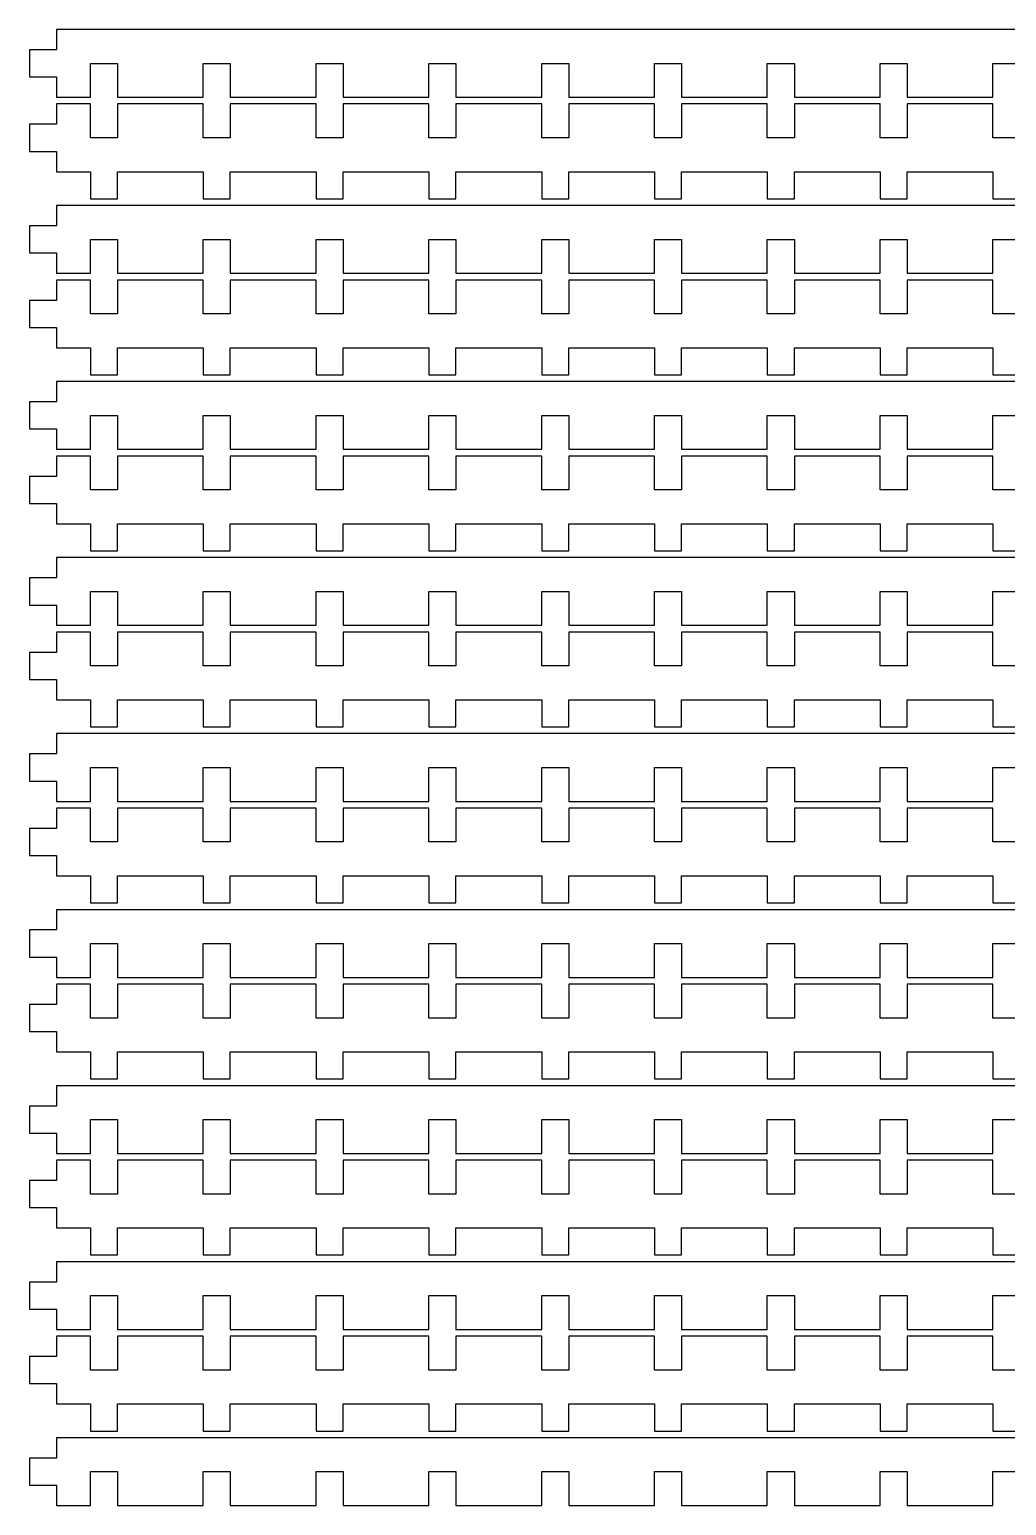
# Model space of a CAD drawing. Header units: metres. Extents: x -290 to 289, y -442 to 574.
# Drawn here: x -289.7 to -145.3, y -219 to -1 of the extents above; entities that cross this region are included whole.
import ezdxf

# ---------------------------------------------------------------- set-up
doc = ezdxf.new("R2010")
doc.units = ezdxf.units.M

msp = doc.modelspace()

# ---------------------------------------------------------------- linework, layer by layer
for p, q in [((-5, -1), (-285.667, -1)), ((-285.667, -1), (-285.667, -4)), ((-285.667, -4), (-289.667, -4)), ((-289.667, -4), (-289.667, -8)), ((-280.667, -6), (-276.667, -6)), ((-280.667, -11), (-280.667, -6)), ((-276.667, -6), (-276.667, -11)), ((-264, -11), (-264, -6)), ((-264, -6), (-260, -6)), ((-260, -6), (-260, -11)), ((-247.333, -11), (-247.333, -6)), ((-247.333, -6), (-243.333, -6)), ((-243.333, -6), (-243.333, -11)), ((-230.667, -11), (-230.667, -6)), ((-230.667, -6), (-226.667, -6)), ((-226.667, -6), (-226.667, -11)), ((-214, -11), (-214, -6)), ((-214, -6), (-210, -6)), ((-210, -6), (-210, -11)), ((-197.333, -11), (-197.333, -6)), ((-197.333, -6), (-193.333, -6)), ((-193.333, -6), (-193.333, -11)), ((-180.667, -11), (-180.667, -6)), ((-180.667, -6), (-176.667, -6)), ((-176.667, -6), (-176.667, -11)), ((-164, -11), (-164, -6)), ((-164, -6), (-160, -6)), ((-160, -6), (-160, -11)), ((-147.333, -11), (-147.333, -6)), ((-147.333, -6), (-143.333, -6)), ((-289.667, -8), (-285.667, -8)), ((-285.667, -8), (-285.667, -11)), ((-285.667, -11), (-280.667, -11)), ((-280.667, -12), (-285.667, -12)), ((-285.667, -12), (-285.667, -15)), ((-280.667, -17), (-280.667, -12)), ((-276.667, -11), (-264, -11)), ((-264, -12), (-276.667, -12)), ((-276.667, -12), (-276.667, -17)), ((-264, -17), (-264, -12)), ((-260, -11), (-247.333, -11)), ((-247.333, -12), (-260, -12)), ((-260, -12), (-260, -17)), ((-247.333, -17), (-247.333, -12)), ((-243.333, -11), (-230.667, -11)), ((-230.667, -12), (-243.333, -12)), ((-243.333, -12), (-243.333, -17)), ((-230.667, -17), (-230.667, -12)), ((-226.667, -11), (-214, -11)), ((-214, -12), (-226.667, -12)), ((-226.667, -12), (-226.667, -17)), ((-214, -17), (-214, -12)), ((-210, -11), (-197.333, -11)), ((-197.333, -12), (-210, -12)), ((-210, -12), (-210, -17)), ((-197.333, -17), (-197.333, -12)), ((-193.333, -11), (-180.667, -11)), ((-180.667, -12), (-193.333, -12)), ((-193.333, -12), (-193.333, -17)), ((-180.667, -17), (-180.667, -12)), ((-176.667, -11), (-164, -11)), ((-164, -12), (-176.667, -12)), ((-176.667, -12), (-176.667, -17)), ((-164, -17), (-164, -12)), ((-160, -11), (-147.333, -11)), ((-147.333, -12), (-160, -12)), ((-160, -12), (-160, -17)), ((-147.333, -17), (-147.333, -12)), ((-285.667, -15), (-289.667, -15)), ((-289.667, -15), (-289.667, -19)), ((-276.667, -17), (-280.667, -17)), ((-260, -17), (-264, -17)), ((-243.333, -17), (-247.333, -17)), ((-226.667, -17), (-230.667, -17)), ((-210, -17), (-214, -17)), ((-193.333, -17), (-197.333, -17)), ((-176.667, -17), (-180.667, -17)), ((-160, -17), (-164, -17)), ((-143.333, -17), (-147.333, -17)), ((-289.667, -19), (-285.667, -19)), ((-285.667, -19), (-285.667, -22)), ((-285.667, -22), (-280.667, -22)), ((-280.667, -22), (-280.667, -26)), ((-276.667, -22), (-264, -22)), ((-276.667, -26), (-276.667, -22)), ((-264, -22), (-264, -26)), ((-260, -26), (-260, -22)), ((-260, -22), (-247.333, -22)), ((-247.333, -22), (-247.333, -26)), ((-243.333, -26), (-243.333, -22)), ((-243.333, -22), (-230.667, -22)), ((-230.667, -22), (-230.667, -26)), ((-226.667, -26), (-226.667, -22)), ((-226.667, -22), (-214, -22)), ((-214, -22), (-214, -26)), ((-210, -26), (-210, -22)), ((-210, -22), (-197.333, -22)), ((-197.333, -22), (-197.333, -26)), ((-193.333, -26), (-193.333, -22)), ((-193.333, -22), (-180.667, -22)), ((-180.667, -22), (-180.667, -26)), ((-176.667, -26), (-176.667, -22)), ((-176.667, -22), (-164, -22)), ((-164, -22), (-164, -26)), ((-160, -26), (-160, -22)), ((-160, -22), (-147.333, -22)), ((-147.333, -22), (-147.333, -26)), ((-280.667, -26), (-276.667, -26)), ((-264, -26), (-260, -26)), ((-247.333, -26), (-243.333, -26)), ((-230.667, -26), (-226.667, -26)), ((-214, -26), (-210, -26)), ((-197.333, -26), (-193.333, -26)), ((-180.667, -26), (-176.667, -26)), ((-164, -26), (-160, -26)), ((-147.333, -26), (-143.333, -26)), ((-5, -27), (-285.667, -27)), ((-285.667, -27), (-285.667, -30)), ((-285.667, -30), (-289.667, -30)), ((-289.667, -30), (-289.667, -34)), ((-280.667, -32), (-276.667, -32)), ((-280.667, -37), (-280.667, -32)), ((-276.667, -32), (-276.667, -37)), ((-264, -37), (-264, -32)), ((-264, -32), (-260, -32)), ((-260, -32), (-260, -37)), ((-247.333, -37), (-247.333, -32)), ((-247.333, -32), (-243.333, -32)), ((-243.333, -32), (-243.333, -37)), ((-230.667, -37), (-230.667, -32)), ((-230.667, -32), (-226.667, -32)), ((-226.667, -32), (-226.667, -37)), ((-214, -37), (-214, -32)), ((-214, -32), (-210, -32)), ((-210, -32), (-210, -37)), ((-197.333, -37), (-197.333, -32)), ((-197.333, -32), (-193.333, -32)), ((-193.333, -32), (-193.333, -37)), ((-180.667, -37), (-180.667, -32)), ((-180.667, -32), (-176.667, -32)), ((-176.667, -32), (-176.667, -37)), ((-164, -37), (-164, -32)), ((-164, -32), (-160, -32)), ((-160, -32), (-160, -37)), ((-147.333, -37), (-147.333, -32)), ((-147.333, -32), (-143.333, -32)), ((-289.667, -34), (-285.667, -34)), ((-285.667, -34), (-285.667, -37)), ((-285.667, -37), (-280.667, -37)), ((-276.667, -37), (-264, -37)), ((-260, -37), (-247.333, -37)), ((-243.333, -37), (-230.667, -37)), ((-226.667, -37), (-214, -37)), ((-210, -37), (-197.333, -37)), ((-193.333, -37), (-180.667, -37)), ((-176.667, -37), (-164, -37)), ((-160, -37), (-147.333, -37)), ((-280.667, -38), (-285.667, -38)), ((-285.667, -38), (-285.667, -41)), ((-280.667, -43), (-280.667, -38)), ((-264, -38), (-276.667, -38)), ((-276.667, -38), (-276.667, -43)), ((-264, -43), (-264, -38)), ((-247.333, -38), (-260, -38)), ((-260, -38), (-260, -43)), ((-247.333, -43), (-247.333, -38)), ((-230.667, -38), (-243.333, -38)), ((-243.333, -38), (-243.333, -43)), ((-230.667, -43), (-230.667, -38)), ((-214, -38), (-226.667, -38)), ((-226.667, -38), (-226.667, -43)), ((-214, -43), (-214, -38)), ((-197.333, -38), (-210, -38)), ((-210, -38), (-210, -43)), ((-197.333, -43), (-197.333, -38)), ((-180.667, -38), (-193.333, -38)), ((-193.333, -38), (-193.333, -43)), ((-180.667, -43), (-180.667, -38)), ((-164, -38), (-176.667, -38)), ((-176.667, -38), (-176.667, -43)), ((-164, -43), (-164, -38)), ((-147.333, -38), (-160, -38)), ((-160, -38), (-160, -43)), ((-147.333, -43), (-147.333, -38)), ((-285.667, -41), (-289.667, -41)), ((-289.667, -41), (-289.667, -45)), ((-276.667, -43), (-280.667, -43)), ((-260, -43), (-264, -43)), ((-243.333, -43), (-247.333, -43)), ((-226.667, -43), (-230.667, -43)), ((-210, -43), (-214, -43)), ((-193.333, -43), (-197.333, -43)), ((-176.667, -43), (-180.667, -43)), ((-160, -43), (-164, -43)), ((-143.333, -43), (-147.333, -43)), ((-289.667, -45), (-285.667, -45)), ((-285.667, -45), (-285.667, -48)), ((-285.667, -48), (-280.667, -48)), ((-280.667, -48), (-280.667, -52)), ((-276.667, -48), (-264, -48)), ((-276.667, -52), (-276.667, -48)), ((-264, -48), (-264, -52)), ((-260, -52), (-260, -48)), ((-260, -48), (-247.333, -48)), ((-247.333, -48), (-247.333, -52)), ((-243.333, -52), (-243.333, -48)), ((-243.333, -48), (-230.667, -48)), ((-230.667, -48), (-230.667, -52)), ((-226.667, -52), (-226.667, -48)), ((-226.667, -48), (-214, -48)), ((-214, -48), (-214, -52)), ((-210, -52), (-210, -48)), ((-210, -48), (-197.333, -48)), ((-197.333, -48), (-197.333, -52)), ((-193.333, -52), (-193.333, -48)), ((-193.333, -48), (-180.667, -48)), ((-180.667, -48), (-180.667, -52)), ((-176.667, -52), (-176.667, -48)), ((-176.667, -48), (-164, -48)), ((-164, -48), (-164, -52)), ((-160, -52), (-160, -48)), ((-160, -48), (-147.333, -48)), ((-147.333, -48), (-147.333, -52)), ((-280.667, -52), (-276.667, -52)), ((-264, -52), (-260, -52)), ((-247.333, -52), (-243.333, -52)), ((-230.667, -52), (-226.667, -52)), ((-214, -52), (-210, -52)), ((-197.333, -52), (-193.333, -52)), ((-180.667, -52), (-176.667, -52)), ((-164, -52), (-160, -52)), ((-147.333, -52), (-143.333, -52)), ((-5, -53), (-285.667, -53)), ((-285.667, -53), (-285.667, -56)), ((-285.667, -56), (-289.667, -56)), ((-289.667, -56), (-289.667, -60)), ((-280.667, -58), (-276.667, -58)), ((-280.667, -63), (-280.667, -58)), ((-276.667, -58), (-276.667, -63)), ((-264, -63), (-264, -58)), ((-264, -58), (-260, -58)), ((-260, -58), (-260, -63)), ((-247.333, -63), (-247.333, -58)), ((-247.333, -58), (-243.333, -58)), ((-243.333, -58), (-243.333, -63)), ((-230.667, -63), (-230.667, -58)), ((-230.667, -58), (-226.667, -58)), ((-226.667, -58), (-226.667, -63)), ((-214, -63), (-214, -58)), ((-214, -58), (-210, -58)), ((-210, -58), (-210, -63)), ((-197.333, -63), (-197.333, -58)), ((-197.333, -58), (-193.333, -58)), ((-193.333, -58), (-193.333, -63)), ((-180.667, -63), (-180.667, -58)), ((-180.667, -58), (-176.667, -58)), ((-176.667, -58), (-176.667, -63)), ((-164, -63), (-164, -58)), ((-164, -58), (-160, -58)), ((-160, -58), (-160, -63)), ((-147.333, -63), (-147.333, -58)), ((-147.333, -58), (-143.333, -58)), ((-289.667, -60), (-285.667, -60)), ((-285.667, -60), (-285.667, -63)), ((-285.667, -63), (-280.667, -63)), ((-276.667, -63), (-264, -63)), ((-260, -63), (-247.333, -63)), ((-243.333, -63), (-230.667, -63)), ((-226.667, -63), (-214, -63)), ((-210, -63), (-197.333, -63)), ((-193.333, -63), (-180.667, -63)), ((-176.667, -63), (-164, -63)), ((-160, -63), (-147.333, -63)), ((-280.667, -64), (-285.667, -64)), ((-285.667, -64), (-285.667, -67)), ((-280.667, -69), (-280.667, -64)), ((-264, -64), (-276.667, -64)), ((-276.667, -64), (-276.667, -69)), ((-264, -69), (-264, -64)), ((-247.333, -64), (-260, -64)), ((-260, -64), (-260, -69)), ((-247.333, -69), (-247.333, -64)), ((-230.667, -64), (-243.333, -64)), ((-243.333, -64), (-243.333, -69)), ((-230.667, -69), (-230.667, -64)), ((-214, -64), (-226.667, -64)), ((-226.667, -64), (-226.667, -69)), ((-214, -69), (-214, -64)), ((-197.333, -64), (-210, -64)), ((-210, -64), (-210, -69)), ((-197.333, -69), (-197.333, -64)), ((-180.667, -64), (-193.333, -64)), ((-193.333, -64), (-193.333, -69)), ((-180.667, -69), (-180.667, -64)), ((-164, -64), (-176.667, -64)), ((-176.667, -64), (-176.667, -69)), ((-164, -69), (-164, -64)), ((-147.333, -64), (-160, -64)), ((-160, -64), (-160, -69)), ((-147.333, -69), (-147.333, -64)), ((-285.667, -67), (-289.667, -67)), ((-289.667, -67), (-289.667, -71)), ((-276.667, -69), (-280.667, -69)), ((-260, -69), (-264, -69)), ((-243.333, -69), (-247.333, -69)), ((-226.667, -69), (-230.667, -69)), ((-210, -69), (-214, -69)), ((-193.333, -69), (-197.333, -69)), ((-176.667, -69), (-180.667, -69)), ((-160, -69), (-164, -69)), ((-143.333, -69), (-147.333, -69)), ((-289.667, -71), (-285.667, -71)), ((-285.667, -71), (-285.667, -74)), ((-285.667, -74), (-280.667, -74)), ((-280.667, -74), (-280.667, -78)), ((-276.667, -74), (-264, -74)), ((-276.667, -78), (-276.667, -74)), ((-264, -74), (-264, -78)), ((-260, -78), (-260, -74)), ((-260, -74), (-247.333, -74)), ((-247.333, -74), (-247.333, -78)), ((-243.333, -78), (-243.333, -74)), ((-243.333, -74), (-230.667, -74)), ((-230.667, -74), (-230.667, -78)), ((-226.667, -78), (-226.667, -74)), ((-226.667, -74), (-214, -74)), ((-214, -74), (-214, -78)), ((-210, -78), (-210, -74)), ((-210, -74), (-197.333, -74)), ((-197.333, -74), (-197.333, -78)), ((-193.333, -78), (-193.333, -74)), ((-193.333, -74), (-180.667, -74)), ((-180.667, -74), (-180.667, -78)), ((-176.667, -78), (-176.667, -74)), ((-176.667, -74), (-164, -74)), ((-164, -74), (-164, -78)), ((-160, -78), (-160, -74)), ((-160, -74), (-147.333, -74)), ((-147.333, -74), (-147.333, -78)), ((-280.667, -78), (-276.667, -78)), ((-264, -78), (-260, -78)), ((-247.333, -78), (-243.333, -78)), ((-230.667, -78), (-226.667, -78)), ((-214, -78), (-210, -78)), ((-197.333, -78), (-193.333, -78)), ((-180.667, -78), (-176.667, -78)), ((-164, -78), (-160, -78)), ((-147.333, -78), (-143.333, -78)), ((-5, -79), (-285.667, -79)), ((-285.667, -79), (-285.667, -82)), ((-285.667, -82), (-289.667, -82)), ((-289.667, -82), (-289.667, -86)), ((-280.667, -84), (-276.667, -84)), ((-280.667, -89), (-280.667, -84)), ((-276.667, -84), (-276.667, -89)), ((-264, -89), (-264, -84)), ((-264, -84), (-260, -84)), ((-260, -84), (-260, -89)), ((-247.333, -89), (-247.333, -84)), ((-247.333, -84), (-243.333, -84)), ((-243.333, -84), (-243.333, -89)), ((-230.667, -89), (-230.667, -84)), ((-230.667, -84), (-226.667, -84)), ((-226.667, -84), (-226.667, -89)), ((-214, -89), (-214, -84)), ((-214, -84), (-210, -84)), ((-210, -84), (-210, -89)), ((-197.333, -89), (-197.333, -84)), ((-197.333, -84), (-193.333, -84)), ((-193.333, -84), (-193.333, -89)), ((-180.667, -89), (-180.667, -84)), ((-180.667, -84), (-176.667, -84)), ((-176.667, -84), (-176.667, -89)), ((-164, -89), (-164, -84)), ((-164, -84), (-160, -84)), ((-160, -84), (-160, -89)), ((-147.333, -89), (-147.333, -84)), ((-147.333, -84), (-143.333, -84)), ((-289.667, -86), (-285.667, -86)), ((-285.667, -86), (-285.667, -89)), ((-285.667, -89), (-280.667, -89)), ((-276.667, -89), (-264, -89)), ((-260, -89), (-247.333, -89)), ((-243.333, -89), (-230.667, -89)), ((-226.667, -89), (-214, -89)), ((-210, -89), (-197.333, -89)), ((-193.333, -89), (-180.667, -89)), ((-176.667, -89), (-164, -89)), ((-160, -89), (-147.333, -89)), ((-280.667, -90), (-285.667, -90)), ((-285.667, -90), (-285.667, -93)), ((-280.667, -95), (-280.667, -90)), ((-264, -90), (-276.667, -90)), ((-276.667, -90), (-276.667, -95)), ((-264, -95), (-264, -90)), ((-247.333, -90), (-260, -90)), ((-260, -90), (-260, -95)), ((-247.333, -95), (-247.333, -90)), ((-230.667, -90), (-243.333, -90)), ((-243.333, -90), (-243.333, -95)), ((-230.667, -95), (-230.667, -90)), ((-214, -90), (-226.667, -90)), ((-226.667, -90), (-226.667, -95)), ((-214, -95), (-214, -90)), ((-197.333, -90), (-210, -90)), ((-210, -90), (-210, -95)), ((-197.333, -95), (-197.333, -90)), ((-180.667, -90), (-193.333, -90)), ((-193.333, -90), (-193.333, -95)), ((-180.667, -95), (-180.667, -90)), ((-164, -90), (-176.667, -90)), ((-176.667, -90), (-176.667, -95)), ((-164, -95), (-164, -90)), ((-147.333, -90), (-160, -90)), ((-160, -90), (-160, -95)), ((-147.333, -95), (-147.333, -90)), ((-285.667, -93), (-289.667, -93)), ((-289.667, -93), (-289.667, -97)), ((-276.667, -95), (-280.667, -95)), ((-260, -95), (-264, -95)), ((-243.333, -95), (-247.333, -95)), ((-226.667, -95), (-230.667, -95)), ((-210, -95), (-214, -95)), ((-193.333, -95), (-197.333, -95)), ((-176.667, -95), (-180.667, -95)), ((-160, -95), (-164, -95)), ((-143.333, -95), (-147.333, -95)), ((-289.667, -97), (-285.667, -97)), ((-285.667, -97), (-285.667, -100)), ((-285.667, -100), (-280.667, -100)), ((-280.667, -100), (-280.667, -104)), ((-276.667, -100), (-264, -100)), ((-276.667, -104), (-276.667, -100)), ((-264, -100), (-264, -104)), ((-260, -104), (-260, -100)), ((-260, -100), (-247.333, -100)), ((-247.333, -100), (-247.333, -104)), ((-243.333, -104), (-243.333, -100)), ((-243.333, -100), (-230.667, -100)), ((-230.667, -100), (-230.667, -104)), ((-226.667, -104), (-226.667, -100)), ((-226.667, -100), (-214, -100)), ((-214, -100), (-214, -104)), ((-210, -104), (-210, -100)), ((-210, -100), (-197.333, -100)), ((-197.333, -100), (-197.333, -104)), ((-193.333, -104), (-193.333, -100)), ((-193.333, -100), (-180.667, -100)), ((-180.667, -100), (-180.667, -104)), ((-176.667, -104), (-176.667, -100)), ((-176.667, -100), (-164, -100)), ((-164, -100), (-164, -104)), ((-160, -104), (-160, -100)), ((-160, -100), (-147.333, -100)), ((-147.333, -100), (-147.333, -104)), ((-280.667, -104), (-276.667, -104)), ((-264, -104), (-260, -104)), ((-247.333, -104), (-243.333, -104)), ((-230.667, -104), (-226.667, -104)), ((-214, -104), (-210, -104)), ((-197.333, -104), (-193.333, -104)), ((-180.667, -104), (-176.667, -104)), ((-164, -104), (-160, -104)), ((-147.333, -104), (-143.333, -104)), ((-5, -105), (-285.667, -105)), ((-285.667, -105), (-285.667, -108)), ((-285.667, -108), (-289.667, -108)), ((-289.667, -108), (-289.667, -112)), ((-280.667, -110), (-276.667, -110)), ((-280.667, -115), (-280.667, -110)), ((-276.667, -110), (-276.667, -115)), ((-264, -115), (-264, -110)), ((-264, -110), (-260, -110)), ((-260, -110), (-260, -115)), ((-247.333, -115), (-247.333, -110)), ((-247.333, -110), (-243.333, -110)), ((-243.333, -110), (-243.333, -115)), ((-230.667, -115), (-230.667, -110)), ((-230.667, -110), (-226.667, -110)), ((-226.667, -110), (-226.667, -115)), ((-214, -115), (-214, -110)), ((-214, -110), (-210, -110)), ((-210, -110), (-210, -115)), ((-197.333, -115), (-197.333, -110)), ((-197.333, -110), (-193.333, -110)), ((-193.333, -110), (-193.333, -115)), ((-180.667, -115), (-180.667, -110)), ((-180.667, -110), (-176.667, -110)), ((-176.667, -110), (-176.667, -115)), ((-164, -115), (-164, -110)), ((-164, -110), (-160, -110)), ((-160, -110), (-160, -115)), ((-147.333, -115), (-147.333, -110)), ((-147.333, -110), (-143.333, -110)), ((-289.667, -112), (-285.667, -112)), ((-285.667, -112), (-285.667, -115)), ((-285.667, -115), (-280.667, -115)), ((-276.667, -115), (-264, -115)), ((-260, -115), (-247.333, -115)), ((-243.333, -115), (-230.667, -115)), ((-226.667, -115), (-214, -115)), ((-210, -115), (-197.333, -115)), ((-193.333, -115), (-180.667, -115)), ((-176.667, -115), (-164, -115)), ((-160, -115), (-147.333, -115)), ((-280.667, -116), (-285.667, -116)), ((-285.667, -116), (-285.667, -119)), ((-280.667, -121), (-280.667, -116)), ((-264, -116), (-276.667, -116)), ((-276.667, -116), (-276.667, -121)), ((-264, -121), (-264, -116)), ((-247.333, -116), (-260, -116)), ((-260, -116), (-260, -121)), ((-247.333, -121), (-247.333, -116)), ((-230.667, -116), (-243.333, -116)), ((-243.333, -116), (-243.333, -121)), ((-230.667, -121), (-230.667, -116)), ((-214, -116), (-226.667, -116)), ((-226.667, -116), (-226.667, -121)), ((-214, -121), (-214, -116)), ((-197.333, -116), (-210, -116)), ((-210, -116), (-210, -121)), ((-197.333, -121), (-197.333, -116)), ((-180.667, -116), (-193.333, -116)), ((-193.333, -116), (-193.333, -121)), ((-180.667, -121), (-180.667, -116)), ((-164, -116), (-176.667, -116)), ((-176.667, -116), (-176.667, -121)), ((-164, -121), (-164, -116)), ((-147.333, -116), (-160, -116)), ((-160, -116), (-160, -121)), ((-147.333, -121), (-147.333, -116)), ((-285.667, -119), (-289.667, -119)), ((-289.667, -119), (-289.667, -123)), ((-276.667, -121), (-280.667, -121)), ((-260, -121), (-264, -121)), ((-243.333, -121), (-247.333, -121)), ((-226.667, -121), (-230.667, -121)), ((-210, -121), (-214, -121)), ((-193.333, -121), (-197.333, -121)), ((-176.667, -121), (-180.667, -121)), ((-160, -121), (-164, -121)), ((-143.333, -121), (-147.333, -121)), ((-289.667, -123), (-285.667, -123)), ((-285.667, -123), (-285.667, -126)), ((-285.667, -126), (-280.667, -126)), ((-280.667, -126), (-280.667, -130)), ((-276.667, -126), (-264, -126)), ((-276.667, -130), (-276.667, -126)), ((-264, -126), (-264, -130)), ((-260, -130), (-260, -126)), ((-260, -126), (-247.333, -126)), ((-247.333, -126), (-247.333, -130)), ((-243.333, -130), (-243.333, -126)), ((-243.333, -126), (-230.667, -126)), ((-230.667, -126), (-230.667, -130)), ((-226.667, -130), (-226.667, -126)), ((-226.667, -126), (-214, -126)), ((-214, -126), (-214, -130)), ((-210, -130), (-210, -126)), ((-210, -126), (-197.333, -126)), ((-197.333, -126), (-197.333, -130)), ((-193.333, -130), (-193.333, -126)), ((-193.333, -126), (-180.667, -126)), ((-180.667, -126), (-180.667, -130)), ((-176.667, -130), (-176.667, -126)), ((-176.667, -126), (-164, -126)), ((-164, -126), (-164, -130)), ((-160, -130), (-160, -126)), ((-160, -126), (-147.333, -126)), ((-147.333, -126), (-147.333, -130)), ((-280.667, -130), (-276.667, -130)), ((-264, -130), (-260, -130)), ((-247.333, -130), (-243.333, -130)), ((-230.667, -130), (-226.667, -130)), ((-214, -130), (-210, -130)), ((-197.333, -130), (-193.333, -130)), ((-180.667, -130), (-176.667, -130)), ((-164, -130), (-160, -130)), ((-147.333, -130), (-143.333, -130)), ((-5, -131), (-285.667, -131)), ((-285.667, -131), (-285.667, -134)), ((-285.667, -134), (-289.667, -134)), ((-289.667, -134), (-289.667, -138)), ((-280.667, -136), (-276.667, -136)), ((-280.667, -141), (-280.667, -136)), ((-276.667, -136), (-276.667, -141)), ((-264, -141), (-264, -136)), ((-264, -136), (-260, -136)), ((-260, -136), (-260, -141)), ((-247.333, -141), (-247.333, -136)), ((-247.333, -136), (-243.333, -136)), ((-243.333, -136), (-243.333, -141)), ((-230.667, -141), (-230.667, -136)), ((-230.667, -136), (-226.667, -136)), ((-226.667, -136), (-226.667, -141)), ((-214, -141), (-214, -136)), ((-214, -136), (-210, -136)), ((-210, -136), (-210, -141)), ((-197.333, -141), (-197.333, -136)), ((-197.333, -136), (-193.333, -136)), ((-193.333, -136), (-193.333, -141)), ((-180.667, -141), (-180.667, -136)), ((-180.667, -136), (-176.667, -136)), ((-176.667, -136), (-176.667, -141)), ((-164, -141), (-164, -136)), ((-164, -136), (-160, -136)), ((-160, -136), (-160, -141)), ((-147.333, -141), (-147.333, -136)), ((-147.333, -136), (-143.333, -136)), ((-289.667, -138), (-285.667, -138)), ((-285.667, -138), (-285.667, -141)), ((-285.667, -141), (-280.667, -141)), ((-276.667, -141), (-264, -141)), ((-260, -141), (-247.333, -141)), ((-243.333, -141), (-230.667, -141)), ((-226.667, -141), (-214, -141)), ((-210, -141), (-197.333, -141)), ((-193.333, -141), (-180.667, -141)), ((-176.667, -141), (-164, -141)), ((-160, -141), (-147.333, -141)), ((-280.667, -142), (-285.667, -142)), ((-285.667, -142), (-285.667, -145)), ((-280.667, -147), (-280.667, -142)), ((-264, -142), (-276.667, -142)), ((-276.667, -142), (-276.667, -147)), ((-264, -147), (-264, -142)), ((-247.333, -142), (-260, -142)), ((-260, -142), (-260, -147)), ((-247.333, -147), (-247.333, -142)), ((-230.667, -142), (-243.333, -142)), ((-243.333, -142), (-243.333, -147)), ((-230.667, -147), (-230.667, -142)), ((-214, -142), (-226.667, -142)), ((-226.667, -142), (-226.667, -147)), ((-214, -147), (-214, -142)), ((-197.333, -142), (-210, -142)), ((-210, -142), (-210, -147)), ((-197.333, -147), (-197.333, -142)), ((-180.667, -142), (-193.333, -142)), ((-193.333, -142), (-193.333, -147)), ((-180.667, -147), (-180.667, -142)), ((-164, -142), (-176.667, -142)), ((-176.667, -142), (-176.667, -147)), ((-164, -147), (-164, -142)), ((-147.333, -142), (-160, -142)), ((-160, -142), (-160, -147)), ((-147.333, -147), (-147.333, -142)), ((-285.667, -145), (-289.667, -145)), ((-289.667, -145), (-289.667, -149)), ((-276.667, -147), (-280.667, -147)), ((-260, -147), (-264, -147)), ((-243.333, -147), (-247.333, -147)), ((-226.667, -147), (-230.667, -147)), ((-210, -147), (-214, -147)), ((-193.333, -147), (-197.333, -147)), ((-176.667, -147), (-180.667, -147)), ((-160, -147), (-164, -147)), ((-143.333, -147), (-147.333, -147)), ((-289.667, -149), (-285.667, -149)), ((-285.667, -149), (-285.667, -152)), ((-285.667, -152), (-280.667, -152)), ((-280.667, -152), (-280.667, -156)), ((-276.667, -152), (-264, -152)), ((-276.667, -156), (-276.667, -152)), ((-264, -152), (-264, -156)), ((-260, -156), (-260, -152)), ((-260, -152), (-247.333, -152)), ((-247.333, -152), (-247.333, -156)), ((-243.333, -156), (-243.333, -152)), ((-243.333, -152), (-230.667, -152)), ((-230.667, -152), (-230.667, -156)), ((-226.667, -156), (-226.667, -152)), ((-226.667, -152), (-214, -152)), ((-214, -152), (-214, -156)), ((-210, -156), (-210, -152)), ((-210, -152), (-197.333, -152)), ((-197.333, -152), (-197.333, -156)), ((-193.333, -156), (-193.333, -152)), ((-193.333, -152), (-180.667, -152)), ((-180.667, -152), (-180.667, -156)), ((-176.667, -156), (-176.667, -152)), ((-176.667, -152), (-164, -152)), ((-164, -152), (-164, -156)), ((-160, -156), (-160, -152)), ((-160, -152), (-147.333, -152)), ((-147.333, -152), (-147.333, -156)), ((-280.667, -156), (-276.667, -156)), ((-264, -156), (-260, -156)), ((-247.333, -156), (-243.333, -156)), ((-230.667, -156), (-226.667, -156)), ((-214, -156), (-210, -156)), ((-197.333, -156), (-193.333, -156)), ((-180.667, -156), (-176.667, -156)), ((-164, -156), (-160, -156)), ((-147.333, -156), (-143.333, -156)), ((-5, -157), (-285.667, -157)), ((-285.667, -157), (-285.667, -160)), ((-285.667, -160), (-289.667, -160)), ((-289.667, -160), (-289.667, -164)), ((-280.667, -162), (-276.667, -162)), ((-280.667, -167), (-280.667, -162)), ((-276.667, -162), (-276.667, -167)), ((-264, -167), (-264, -162)), ((-264, -162), (-260, -162)), ((-260, -162), (-260, -167)), ((-247.333, -167), (-247.333, -162)), ((-247.333, -162), (-243.333, -162)), ((-243.333, -162), (-243.333, -167)), ((-230.667, -167), (-230.667, -162)), ((-230.667, -162), (-226.667, -162)), ((-226.667, -162), (-226.667, -167)), ((-214, -167), (-214, -162)), ((-214, -162), (-210, -162)), ((-210, -162), (-210, -167)), ((-197.333, -167), (-197.333, -162)), ((-197.333, -162), (-193.333, -162)), ((-193.333, -162), (-193.333, -167)), ((-180.667, -167), (-180.667, -162)), ((-180.667, -162), (-176.667, -162)), ((-176.667, -162), (-176.667, -167)), ((-164, -167), (-164, -162)), ((-164, -162), (-160, -162)), ((-160, -162), (-160, -167)), ((-147.333, -167), (-147.333, -162)), ((-147.333, -162), (-143.333, -162)), ((-289.667, -164), (-285.667, -164)), ((-285.667, -164), (-285.667, -167)), ((-285.667, -167), (-280.667, -167)), ((-276.667, -167), (-264, -167)), ((-260, -167), (-247.333, -167)), ((-243.333, -167), (-230.667, -167)), ((-226.667, -167), (-214, -167)), ((-210, -167), (-197.333, -167)), ((-193.333, -167), (-180.667, -167)), ((-176.667, -167), (-164, -167)), ((-160, -167), (-147.333, -167)), ((-280.667, -168), (-285.667, -168)), ((-285.667, -168), (-285.667, -171)), ((-280.667, -173), (-280.667, -168)), ((-264, -168), (-276.667, -168)), ((-276.667, -168), (-276.667, -173)), ((-264, -173), (-264, -168)), ((-247.333, -168), (-260, -168)), ((-260, -168), (-260, -173)), ((-247.333, -173), (-247.333, -168)), ((-230.667, -168), (-243.333, -168)), ((-243.333, -168), (-243.333, -173)), ((-230.667, -173), (-230.667, -168)), ((-214, -168), (-226.667, -168)), ((-226.667, -168), (-226.667, -173)), ((-214, -173), (-214, -168)), ((-197.333, -168), (-210, -168)), ((-210, -168), (-210, -173)), ((-197.333, -173), (-197.333, -168)), ((-180.667, -168), (-193.333, -168)), ((-193.333, -168), (-193.333, -173)), ((-180.667, -173), (-180.667, -168)), ((-164, -168), (-176.667, -168)), ((-176.667, -168), (-176.667, -173)), ((-164, -173), (-164, -168)), ((-147.333, -168), (-160, -168)), ((-160, -168), (-160, -173)), ((-147.333, -173), (-147.333, -168)), ((-285.667, -171), (-289.667, -171)), ((-289.667, -171), (-289.667, -175)), ((-276.667, -173), (-280.667, -173)), ((-260, -173), (-264, -173)), ((-243.333, -173), (-247.333, -173)), ((-226.667, -173), (-230.667, -173)), ((-210, -173), (-214, -173)), ((-193.333, -173), (-197.333, -173)), ((-176.667, -173), (-180.667, -173)), ((-160, -173), (-164, -173)), ((-143.333, -173), (-147.333, -173)), ((-289.667, -175), (-285.667, -175)), ((-285.667, -175), (-285.667, -178)), ((-285.667, -178), (-280.667, -178)), ((-280.667, -178), (-280.667, -182)), ((-276.667, -178), (-264, -178)), ((-276.667, -182), (-276.667, -178)), ((-264, -178), (-264, -182)), ((-260, -182), (-260, -178)), ((-260, -178), (-247.333, -178)), ((-247.333, -178), (-247.333, -182)), ((-243.333, -182), (-243.333, -178)), ((-243.333, -178), (-230.667, -178)), ((-230.667, -178), (-230.667, -182)), ((-226.667, -182), (-226.667, -178)), ((-226.667, -178), (-214, -178)), ((-214, -178), (-214, -182)), ((-210, -182), (-210, -178)), ((-210, -178), (-197.333, -178)), ((-197.333, -178), (-197.333, -182)), ((-193.333, -182), (-193.333, -178)), ((-193.333, -178), (-180.667, -178)), ((-180.667, -178), (-180.667, -182)), ((-176.667, -182), (-176.667, -178)), ((-176.667, -178), (-164, -178)), ((-164, -178), (-164, -182)), ((-160, -182), (-160, -178)), ((-160, -178), (-147.333, -178)), ((-147.333, -178), (-147.333, -182)), ((-5, -183), (-285.667, -183)), ((-285.667, -183), (-285.667, -186)), ((-280.667, -182), (-276.667, -182)), ((-264, -182), (-260, -182)), ((-247.333, -182), (-243.333, -182)), ((-230.667, -182), (-226.667, -182)), ((-214, -182), (-210, -182)), ((-197.333, -182), (-193.333, -182)), ((-180.667, -182), (-176.667, -182)), ((-164, -182), (-160, -182)), ((-147.333, -182), (-143.333, -182)), ((-285.667, -186), (-289.667, -186)), ((-289.667, -186), (-289.667, -190)), ((-280.667, -188), (-276.667, -188)), ((-280.667, -193), (-280.667, -188)), ((-276.667, -188), (-276.667, -193)), ((-264, -193), (-264, -188)), ((-264, -188), (-260, -188)), ((-260, -188), (-260, -193)), ((-247.333, -193), (-247.333, -188)), ((-247.333, -188), (-243.333, -188)), ((-243.333, -188), (-243.333, -193)), ((-230.667, -193), (-230.667, -188)), ((-230.667, -188), (-226.667, -188)), ((-226.667, -188), (-226.667, -193)), ((-214, -193), (-214, -188)), ((-214, -188), (-210, -188)), ((-210, -188), (-210, -193)), ((-197.333, -193), (-197.333, -188)), ((-197.333, -188), (-193.333, -188)), ((-193.333, -188), (-193.333, -193)), ((-180.667, -193), (-180.667, -188)), ((-180.667, -188), (-176.667, -188)), ((-176.667, -188), (-176.667, -193)), ((-164, -193), (-164, -188)), ((-164, -188), (-160, -188)), ((-160, -188), (-160, -193)), ((-147.333, -193), (-147.333, -188)), ((-147.333, -188), (-143.333, -188)), ((-289.667, -190), (-285.667, -190)), ((-285.667, -190), (-285.667, -193)), ((-285.667, -193), (-280.667, -193)), ((-280.667, -194), (-285.667, -194)), ((-285.667, -194), (-285.667, -197)), ((-280.667, -199), (-280.667, -194)), ((-276.667, -193), (-264, -193)), ((-264, -194), (-276.667, -194)), ((-276.667, -194), (-276.667, -199)), ((-264, -199), (-264, -194)), ((-260, -193), (-247.333, -193)), ((-247.333, -194), (-260, -194)), ((-260, -194), (-260, -199)), ((-247.333, -199), (-247.333, -194)), ((-243.333, -193), (-230.667, -193)), ((-230.667, -194), (-243.333, -194)), ((-243.333, -194), (-243.333, -199)), ((-230.667, -199), (-230.667, -194)), ((-226.667, -193), (-214, -193)), ((-214, -194), (-226.667, -194)), ((-226.667, -194), (-226.667, -199)), ((-214, -199), (-214, -194)), ((-210, -193), (-197.333, -193)), ((-197.333, -194), (-210, -194)), ((-210, -194), (-210, -199)), ((-197.333, -199), (-197.333, -194)), ((-193.333, -193), (-180.667, -193)), ((-180.667, -194), (-193.333, -194)), ((-193.333, -194), (-193.333, -199)), ((-180.667, -199), (-180.667, -194)), ((-176.667, -193), (-164, -193)), ((-164, -194), (-176.667, -194)), ((-176.667, -194), (-176.667, -199)), ((-164, -199), (-164, -194)), ((-160, -193), (-147.333, -193)), ((-147.333, -194), (-160, -194)), ((-160, -194), (-160, -199)), ((-147.333, -199), (-147.333, -194)), ((-285.667, -197), (-289.667, -197)), ((-289.667, -197), (-289.667, -201)), ((-276.667, -199), (-280.667, -199)), ((-260, -199), (-264, -199)), ((-243.333, -199), (-247.333, -199)), ((-226.667, -199), (-230.667, -199)), ((-210, -199), (-214, -199)), ((-193.333, -199), (-197.333, -199)), ((-176.667, -199), (-180.667, -199)), ((-160, -199), (-164, -199)), ((-143.333, -199), (-147.333, -199)), ((-289.667, -201), (-285.667, -201)), ((-285.667, -201), (-285.667, -204)), ((-285.667, -204), (-280.667, -204)), ((-280.667, -204), (-280.667, -208)), ((-276.667, -204), (-264, -204)), ((-276.667, -208), (-276.667, -204)), ((-264, -204), (-264, -208)), ((-260, -208), (-260, -204)), ((-260, -204), (-247.333, -204)), ((-247.333, -204), (-247.333, -208)), ((-243.333, -208), (-243.333, -204)), ((-243.333, -204), (-230.667, -204)), ((-230.667, -204), (-230.667, -208)), ((-226.667, -208), (-226.667, -204)), ((-226.667, -204), (-214, -204)), ((-214, -204), (-214, -208)), ((-210, -208), (-210, -204)), ((-210, -204), (-197.333, -204)), ((-197.333, -204), (-197.333, -208)), ((-193.333, -208), (-193.333, -204)), ((-193.333, -204), (-180.667, -204)), ((-180.667, -204), (-180.667, -208)), ((-176.667, -208), (-176.667, -204)), ((-176.667, -204), (-164, -204)), ((-164, -204), (-164, -208)), ((-160, -208), (-160, -204)), ((-160, -204), (-147.333, -204)), ((-147.333, -204), (-147.333, -208)), ((-5, -209), (-285.667, -209)), ((-285.667, -209), (-285.667, -212)), ((-280.667, -208), (-276.667, -208)), ((-264, -208), (-260, -208)), ((-247.333, -208), (-243.333, -208)), ((-230.667, -208), (-226.667, -208)), ((-214, -208), (-210, -208)), ((-197.333, -208), (-193.333, -208)), ((-180.667, -208), (-176.667, -208)), ((-164, -208), (-160, -208)), ((-147.333, -208), (-143.333, -208)), ((-285.667, -212), (-289.667, -212)), ((-289.667, -212), (-289.667, -216)), ((-280.667, -214), (-276.667, -214)), ((-280.667, -219), (-280.667, -214)), ((-276.667, -214), (-276.667, -219)), ((-264, -219), (-264, -214)), ((-264, -214), (-260, -214)), ((-260, -214), (-260, -219)), ((-247.333, -219), (-247.333, -214)), ((-247.333, -214), (-243.333, -214)), ((-243.333, -214), (-243.333, -219)), ((-230.667, -219), (-230.667, -214)), ((-230.667, -214), (-226.667, -214)), ((-226.667, -214), (-226.667, -219)), ((-214, -219), (-214, -214)), ((-214, -214), (-210, -214)), ((-210, -214), (-210, -219)), ((-197.333, -219), (-197.333, -214)), ((-197.333, -214), (-193.333, -214)), ((-193.333, -214), (-193.333, -219)), ((-180.667, -219), (-180.667, -214)), ((-180.667, -214), (-176.667, -214)), ((-176.667, -214), (-176.667, -219)), ((-164, -219), (-164, -214)), ((-164, -214), (-160, -214)), ((-160, -214), (-160, -219)), ((-147.333, -219), (-147.333, -214)), ((-147.333, -214), (-143.333, -214)), ((-289.667, -216), (-285.667, -216)), ((-285.667, -216), (-285.667, -219)), ((-285.667, -219), (-280.667, -219)), ((-276.667, -219), (-264, -219)), ((-260, -219), (-247.333, -219)), ((-243.333, -219), (-230.667, -219)), ((-226.667, -219), (-214, -219)), ((-210, -219), (-197.333, -219)), ((-193.333, -219), (-180.667, -219)), ((-176.667, -219), (-164, -219)), ((-160, -219), (-147.333, -219))]:
    msp.add_line(p, q)

doc.saveas('drawing.dxf')
